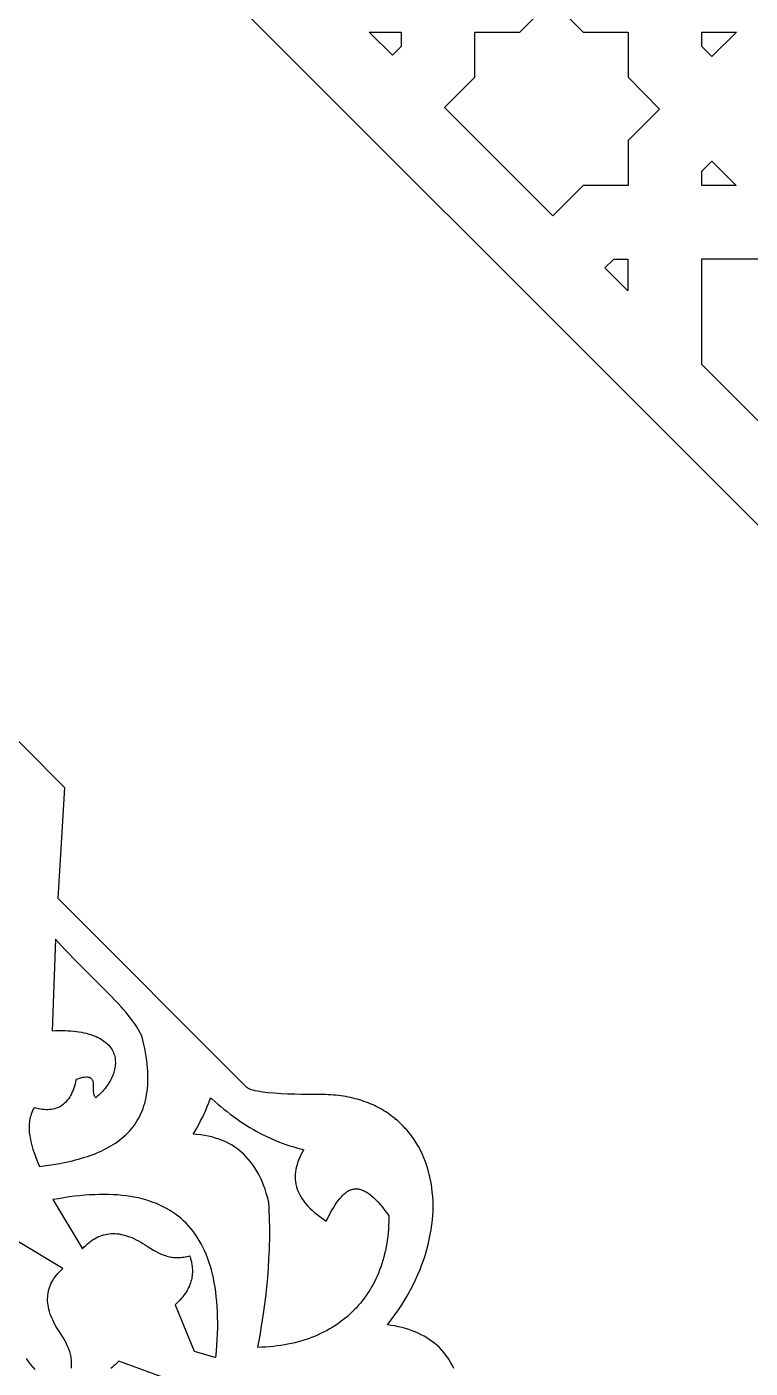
# Model space of a CAD drawing. Extents: x -535 to 1345, y -535 to 535.
# Drawn here: x -157.1 to -84.3, y -229.8 to -94.8 of the extents above; entities that cross this region are included whole.
import ezdxf

# ---------------------------------------------------------------- set-up
doc = ezdxf.new("R2010")
doc.units = 0
doc.layers.add('LAYER_1', color=18, linetype='CONTINUOUS')
doc.layers.add('LAYER_10', color=174, linetype='CONTINUOUS')

msp = doc.modelspace()

# ---------------------------------------------------------------- linework, layer by layer
at = {"layer": 'LAYER_1'}
for points in [[(-101.11, -95.36), (-96.6, -95.36), (-96.6, -99.88), (-93.42, -103.09), (-96.6, -106.27), (-96.6, -110.78), (-101.13, -110.8), (-104.16, -113.84), (-115.06, -102.94), (-112, -99.88), (-112, -95.36), (-107.49, -95.36), (-104.3, -92.17)], [(-119.42, -96.8), (-120.31, -97.69), (-122.64, -95.36), (-119.42, -95.36)], [(-88.16, -97.82), (-89.19, -96.8), (-89.19, -95.36), (-85.7, -95.36)], [(-85.71, -110.78), (-89.18, -110.78), (-89.18, -109.35), (-88.16, -108.33)], [(-96.61, -121.39), (-98.92, -119.08), (-98.04, -118.2), (-96.61, -118.2)], [(-57.91, -138.61), (-29.08, -138.61), (-21.38, -146.32), (-28.81, -153.75), (-64.25, -153.75), (-89.19, -128.81), (-89.19, -118.18), (-78.32, -118.18)], [(-145.51, -196.33), (-145.67, -196.03), (-145.85, -195.73), (-146.03, -195.44), (-146.23, -195.14), (-146.43, -194.85), (-146.65, -194.56), (-146.87, -194.27), (-147.1, -193.99), (-147.34, -193.7), (-147.59, -193.42), (-147.85, -193.13), (-148.11, -192.85), (-148.66, -192.28), (-149.22, -191.7), (-151.66, -189.29), (-152.29, -188.65), (-152.93, -187.99), (-153.25, -187.65), (-153.57, -187.31), (-153.88, -186.95), (-154.2, -186.6), (-154.53, -195.83), (-154.19, -195.81), (-153.86, -195.81), (-153.54, -195.81), (-153.24, -195.81), (-152.94, -195.82), (-152.65, -195.84), (-152.37, -195.86), (-152.1, -195.89), (-151.84, -195.93), (-151.59, -195.97), (-151.35, -196.02), (-151.12, -196.07), (-150.9, -196.13), (-150.69, -196.19), (-150.49, -196.26), (-150.29, -196.33), (-150.11, -196.41), (-149.93, -196.49), (-149.77, -196.57), (-149.61, -196.66), (-149.46, -196.76), (-149.32, -196.86), (-149.19, -196.96), (-149.06, -197.06), (-148.95, -197.17), (-148.84, -197.29), (-148.74, -197.4), (-148.65, -197.52), (-148.57, -197.64), (-148.49, -197.76), (-148.43, -197.89), (-148.37, -198.02), (-148.32, -198.15), (-148.27, -198.28), (-148.24, -198.42), (-148.21, -198.56), (-148.19, -198.7), (-148.18, -198.84), (-148.17, -198.98), (-148.17, -199.12), (-148.18, -199.27), (-148.19, -199.41), (-148.22, -199.56), (-148.25, -199.71), (-148.28, -199.86), (-148.32, -200), (-148.37, -200.15), (-148.43, -200.3), (-148.49, -200.45), (-148.56, -200.6), (-148.63, -200.74), (-148.71, -200.89), (-148.8, -201.04), (-148.89, -201.19), (-148.99, -201.33), (-149.1, -201.47), (-149.21, -201.62), (-149.33, -201.76), (-149.45, -201.9), (-149.58, -202.04), (-149.71, -202.17), (-149.85, -202.31), (-149.99, -202.44), (-150.14, -202.57), (-150.2, -202.51), (-150.25, -202.44), (-150.28, -202.36), (-150.31, -202.28), (-150.33, -202.19), (-150.34, -202.1), (-150.36, -201.9), (-150.36, -201.48), (-150.36, -201.27), (-150.37, -201.17), (-150.38, -201.08), (-150.4, -200.99), (-150.42, -200.9), (-150.45, -200.82), (-150.5, -200.75), (-150.55, -200.68), (-150.61, -200.63), (-150.69, -200.58), (-150.78, -200.54), (-150.88, -200.52), (-151.01, -200.5), (-151.14, -200.5), (-151.3, -200.52), (-151.47, -200.54), (-151.67, -200.59), (-151.89, -200.65), (-152.13, -200.72), (-152.18, -200.96), (-152.23, -201.18), (-152.29, -201.39), (-152.36, -201.6), (-152.43, -201.8), (-152.51, -201.98), (-152.59, -202.16), (-152.68, -202.33), (-152.77, -202.49), (-152.87, -202.64), (-152.98, -202.78), (-153.08, -202.91), (-153.2, -203.03), (-153.32, -203.14), (-153.44, -203.25), (-153.57, -203.34), (-153.7, -203.43), (-153.84, -203.5), (-153.99, -203.57), (-154.14, -203.62), (-154.29, -203.67), (-154.45, -203.71), (-154.62, -203.74), (-154.79, -203.76), (-154.97, -203.77), (-155.15, -203.77), (-155.33, -203.76), (-155.53, -203.74), (-155.72, -203.72), (-155.92, -203.68), (-156.13, -203.63), (-156.34, -203.58), (-156.43, -203.73), (-156.5, -203.89), (-156.57, -204.05), (-156.63, -204.21), (-156.68, -204.37), (-156.73, -204.53), (-156.77, -204.69), (-156.8, -204.85), (-156.82, -205.02), (-156.84, -205.18), (-156.85, -205.35), (-156.85, -205.52), (-156.85, -205.7), (-156.84, -205.87), (-156.83, -206.05), (-156.81, -206.23), (-156.78, -206.41), (-156.75, -206.59), (-156.71, -206.78), (-156.67, -206.97), (-156.57, -207.36), (-156.46, -207.76), (-156.32, -208.17), (-156.17, -208.59), (-156, -209.03), (-155.81, -209.48), (-155.12, -209.39), (-154.44, -209.29), (-153.77, -209.17), (-153.45, -209.11), (-153.12, -209.04), (-152.81, -208.97), (-152.49, -208.9), (-152.18, -208.82), (-151.88, -208.74), (-151.58, -208.65), (-151.28, -208.56), (-150.99, -208.47), (-150.7, -208.37), (-150.42, -208.27), (-150.15, -208.16), (-149.88, -208.05), (-149.61, -207.93), (-149.36, -207.81), (-149.1, -207.68), (-148.86, -207.55), (-148.62, -207.41), (-148.38, -207.27), (-148.16, -207.12), (-147.94, -206.97), (-147.72, -206.81), (-147.51, -206.64), (-147.31, -206.47), (-147.12, -206.29), (-146.93, -206.11), (-146.75, -205.92), (-146.58, -205.72), (-146.42, -205.52), (-146.26, -205.31), (-146.11, -205.1), (-145.97, -204.87), (-145.84, -204.64), (-145.71, -204.41), (-145.6, -204.16), (-145.49, -203.91), (-145.39, -203.65), (-145.3, -203.39), (-145.22, -203.11), (-145.15, -202.83), (-145.08, -202.54), (-145.03, -202.25), (-144.98, -201.94), (-144.95, -201.63), (-144.92, -201.31), (-144.9, -200.98), (-144.9, -200.64), (-144.9, -200.29), (-144.91, -199.94), (-144.94, -199.57), (-144.97, -199.2), (-145.02, -198.82), (-145.07, -198.43), (-145.14, -198.03), (-145.21, -197.62), (-145.3, -197.2), (-145.4, -196.77)], [(-126.06, -213.34), (-125.88, -213.08), (-125.7, -212.83), (-125.61, -212.72), (-125.52, -212.62), (-125.44, -212.52), (-125.35, -212.43), (-125.26, -212.35), (-125.18, -212.27), (-125.09, -212.19), (-125.01, -212.13), (-124.92, -212.06), (-124.84, -212.01), (-124.76, -211.96), (-124.68, -211.91), (-124.6, -211.88), (-124.52, -211.84), (-124.44, -211.81), (-124.37, -211.79), (-124.29, -211.77), (-124.22, -211.75), (-124.14, -211.74), (-124.06, -211.73), (-123.99, -211.73), (-123.91, -211.73), (-123.83, -211.73), (-123.75, -211.74), (-123.67, -211.76), (-123.59, -211.77), (-123.51, -211.8), (-123.42, -211.82), (-123.33, -211.86), (-123.24, -211.89), (-123.15, -211.94), (-123.05, -211.99), (-122.95, -212.04), (-122.85, -212.1), (-122.75, -212.17), (-122.65, -212.24), (-122.44, -212.4), (-122.22, -212.59), (-122, -212.8), (-121.77, -213.04), (-121.53, -213.3), (-121.29, -213.59), (-121.05, -213.9), (-120.8, -214.24), (-120.67, -214.44), (-120.67, -214.63), (-120.67, -215.02), (-120.69, -215.4), (-120.71, -215.78), (-120.74, -216.15), (-120.78, -216.52), (-120.83, -216.88), (-120.88, -217.23), (-120.94, -217.58), (-121.01, -217.93), (-121.09, -218.27), (-121.18, -218.61), (-121.27, -218.94), (-121.37, -219.26), (-121.48, -219.58), (-121.59, -219.89), (-121.71, -220.2), (-121.84, -220.5), (-121.98, -220.8), (-122.12, -221.09), (-122.27, -221.38), (-122.43, -221.66), (-122.59, -221.93), (-122.76, -222.2), (-122.94, -222.46), (-123.13, -222.72), (-123.32, -222.97), (-123.51, -223.22), (-123.72, -223.45), (-123.93, -223.69), (-124.14, -223.91), (-124.37, -224.14), (-124.6, -224.35), (-124.83, -224.56), (-125.08, -224.76), (-125.32, -224.96), (-125.58, -225.15), (-125.84, -225.33), (-126.11, -225.51), (-126.38, -225.68), (-126.66, -225.85), (-126.94, -226), (-127.23, -226.15), (-127.53, -226.3), (-127.83, -226.44), (-128.14, -226.57), (-128.45, -226.69), (-128.77, -226.81), (-129.1, -226.92), (-129.43, -227.02), (-129.77, -227.12), (-130.11, -227.21), (-130.46, -227.29), (-130.81, -227.36), (-131.17, -227.43), (-131.53, -227.49), (-131.9, -227.54), (-132.28, -227.58), (-132.66, -227.62), (-133.04, -227.65), (-133.43, -227.67), (-133.83, -227.68), (-133.84, -227.68), (-133.8, -227.48), (-133.62, -226.5), (-133.46, -225.52), (-133.31, -224.54), (-133.17, -223.57), (-133.05, -222.6), (-132.94, -221.63), (-132.85, -220.67), (-132.78, -219.71), (-132.72, -218.75), (-132.68, -217.8), (-132.66, -217.33), (-132.65, -216.86), (-132.65, -216.38), (-132.65, -215.91), (-132.65, -215.45), (-132.66, -214.98), (-132.67, -214.51), (-132.69, -214.05), (-132.71, -213.58), (-132.74, -213.06), (-132.87, -212.58), (-132.99, -212.16), (-133.12, -211.76), (-133.26, -211.37), (-133.41, -211), (-133.58, -210.63), (-133.75, -210.28), (-133.94, -209.95), (-134.14, -209.62), (-134.35, -209.32), (-134.57, -209.02), (-134.8, -208.74), (-135.05, -208.47), (-135.3, -208.22), (-135.57, -207.98), (-135.85, -207.75), (-136.14, -207.54), (-136.44, -207.35), (-136.75, -207.17), (-137.07, -207.01), (-137.4, -206.86), (-137.75, -206.73), (-138.1, -206.62), (-138.46, -206.51), (-138.83, -206.43), (-139.2, -206.36), (-139.59, -206.3), (-139.99, -206.26), (-140.36, -206.24), (-140.19, -205.95), (-139.98, -205.61), (-139.79, -205.26), (-139.6, -204.9), (-139.42, -204.54), (-139.25, -204.18), (-139.08, -203.81), (-138.93, -203.45), (-138.78, -203.07), (-138.64, -202.69), (-138.6, -202.56), (-138.48, -202.66), (-138.18, -202.93), (-137.87, -203.2), (-137.57, -203.46), (-137.25, -203.71), (-136.94, -203.96), (-136.62, -204.21), (-136.3, -204.45), (-135.97, -204.68), (-135.65, -204.91), (-135.31, -205.13), (-134.98, -205.35), (-134.64, -205.56), (-134.29, -205.76), (-133.95, -205.96), (-133.59, -206.15), (-133.24, -206.33), (-132.88, -206.51), (-132.51, -206.68), (-132.14, -206.84), (-131.77, -206.99), (-131.39, -207.13), (-131.01, -207.27), (-130.62, -207.4), (-130.22, -207.52), (-129.83, -207.63), (-129.42, -207.74), (-129.2, -207.79), (-129.24, -207.85), (-129.37, -208.08), (-129.5, -208.31), (-129.62, -208.55), (-129.72, -208.79), (-129.81, -209.03), (-129.89, -209.27), (-129.96, -209.51), (-130.01, -209.76), (-130.05, -210.01), (-130.08, -210.26), (-130.08, -210.51), (-130.08, -210.76), (-130.05, -211.01), (-130.01, -211.27), (-129.95, -211.52), (-129.87, -211.77), (-129.77, -212.01), (-129.66, -212.26), (-129.53, -212.5), (-129.38, -212.74), (-129.22, -212.97), (-129.04, -213.2), (-128.84, -213.43), (-128.62, -213.66), (-128.38, -213.88), (-128.13, -214.1), (-127.86, -214.32), (-126.96, -214.99), (-126.42, -213.95), (-126.24, -213.63)], [(-154.45, -212.81), (-151.47, -217.75), (-151.31, -217.58), (-151.14, -217.42), (-150.98, -217.27), (-150.81, -217.13), (-150.64, -216.99), (-150.46, -216.87), (-150.28, -216.76), (-150.11, -216.66), (-149.93, -216.57), (-149.74, -216.5), (-149.56, -216.43), (-149.37, -216.37), (-149.18, -216.32), (-148.99, -216.28), (-148.79, -216.26), (-148.6, -216.24), (-148.4, -216.23), (-148.2, -216.24), (-148, -216.25), (-147.79, -216.27), (-147.59, -216.31), (-147.38, -216.36), (-147.17, -216.41), (-146.95, -216.48), (-146.74, -216.55), (-146.52, -216.64), (-146.3, -216.74), (-146.08, -216.85), (-145.85, -216.96), (-145.62, -217.09), (-145.4, -217.23), (-145.16, -217.38), (-144.89, -217.57), (-144.62, -217.74), (-144.35, -217.9), (-144.08, -218.05), (-143.82, -218.18), (-143.55, -218.3), (-143.27, -218.41), (-143.14, -218.45), (-143, -218.49), (-142.86, -218.53), (-142.73, -218.56), (-142.59, -218.59), (-142.45, -218.61), (-142.31, -218.63), (-142.17, -218.64), (-142.02, -218.65), (-141.88, -218.65), (-141.73, -218.65), (-141.59, -218.64), (-141.44, -218.62), (-141.29, -218.6), (-141.14, -218.58), (-140.99, -218.54), (-140.83, -218.5), (-140.68, -218.46), (-140.6, -218.78), (-140.53, -219.09), (-140.47, -219.4), (-140.46, -219.55), (-140.44, -219.71), (-140.43, -219.86), (-140.43, -220.01), (-140.43, -220.16), (-140.44, -220.31), (-140.45, -220.46), (-140.47, -220.61), (-140.49, -220.75), (-140.53, -220.9), (-140.57, -221.05), (-140.61, -221.2), (-140.67, -221.35), (-140.73, -221.5), (-140.8, -221.65), (-140.88, -221.81), (-140.96, -221.96), (-141.06, -222.11), (-141.16, -222.27), (-141.28, -222.43), (-141.4, -222.58), (-141.53, -222.74), (-141.67, -222.9), (-141.82, -223.07), (-141.99, -223.23), (-142.16, -223.4), (-140.26, -228.05), (-138.05, -228.69), (-138, -228.07), (-137.95, -227.47), (-137.92, -226.88), (-137.9, -226.3), (-137.88, -225.73), (-137.88, -225.17), (-137.89, -224.63), (-137.9, -224.1), (-137.93, -223.58), (-137.97, -223.08), (-138.02, -222.58), (-138.07, -222.1), (-138.14, -221.63), (-138.22, -221.17), (-138.31, -220.73), (-138.41, -220.29), (-138.51, -219.87), (-138.63, -219.46), (-138.76, -219.06), (-138.9, -218.68), (-139.04, -218.3), (-139.2, -217.94), (-139.37, -217.59), (-139.54, -217.25), (-139.73, -216.92), (-139.93, -216.6), (-140.13, -216.3), (-140.35, -216), (-140.57, -215.72), (-140.81, -215.45), (-141.05, -215.19), (-141.31, -214.95), (-141.57, -214.71), (-141.85, -214.48), (-142.13, -214.27), (-142.42, -214.07), (-142.73, -213.88), (-143.04, -213.7), (-143.36, -213.53), (-143.69, -213.37), (-144.03, -213.22), (-144.38, -213.09), (-144.74, -212.96), (-145.11, -212.85), (-145.49, -212.74), (-145.88, -212.65), (-146.27, -212.57), (-146.68, -212.5), (-147.1, -212.44), (-147.52, -212.39), (-147.96, -212.35), (-148.4, -212.33), (-148.85, -212.31), (-149.32, -212.3), (-149.79, -212.31), (-150.27, -212.32), (-150.76, -212.35), (-151.26, -212.38), (-151.77, -212.43), (-152.29, -212.48), (-152.81, -212.55), (-153.35, -212.63), (-153.89, -212.72)]]:
    msp.add_lwpolyline(points, close=True, dxfattribs=at)
for points in [[(-152.6, -229.78), (-152.58, -229.63), (-152.58, -229.49), (-152.57, -229.34), (-152.57, -229.2), (-152.58, -229.06), (-152.59, -228.91), (-152.61, -228.77), (-152.63, -228.63), (-152.66, -228.5), (-152.69, -228.36), (-152.73, -228.22), (-152.77, -228.08), (-152.81, -227.95), (-152.92, -227.68), (-153.04, -227.41), (-153.17, -227.14), (-153.32, -226.87), (-153.48, -226.6), (-153.66, -226.33), (-153.84, -226.06), (-153.99, -225.83), (-154.13, -225.6), (-154.26, -225.37), (-154.38, -225.15), (-154.48, -224.92), (-154.58, -224.7), (-154.67, -224.49), (-154.75, -224.27), (-154.81, -224.06), (-154.87, -223.85), (-154.91, -223.64), (-154.95, -223.43), (-154.97, -223.22), (-154.99, -223.02), (-154.99, -222.82), (-154.98, -222.62), (-154.97, -222.43), (-154.94, -222.23), (-154.9, -222.04), (-154.85, -221.85), (-154.8, -221.66), (-154.73, -221.48), (-154.65, -221.3), (-154.56, -221.12), (-154.46, -220.94), (-154.35, -220.76), (-154.23, -220.59), (-154.1, -220.41), (-153.96, -220.24), (-153.8, -220.08), (-153.64, -219.91), (-153.47, -219.75), (-158.41, -216.77)], [(-157.15, -228.8), (-156.95, -229.09), (-156.74, -229.38), (-156.51, -229.65), (-156.28, -229.91)], [(-143.06, -230.82), (-147.82, -229.06), (-147.99, -229.24), (-148.15, -229.4), (-148.32, -229.55), (-148.48, -229.69), (-148.64, -229.82)]]:
    msp.add_lwpolyline(points, dxfattribs=at)
at = {"layer": 'LAYER_10'}
msp.add_lwpolyline([(-162.5, 68.65), (-162.5, -65.97), (-67.31, -161.16), (67.31, -161.16), (162.5, -65.97), (162.5, 68.65), (67.31, 163.84), (-67.31, 163.84)], close=True, dxfattribs=at)
msp.add_lwpolyline([(-114.11, -229.82), (-114.26, -229.52), (-114.41, -229.23), (-114.58, -228.95), (-114.76, -228.68), (-114.95, -228.43), (-115.14, -228.18), (-115.35, -227.94), (-115.57, -227.71), (-115.8, -227.5), (-116.04, -227.29), (-116.29, -227.09), (-116.56, -226.91), (-116.83, -226.73), (-117.11, -226.56), (-117.4, -226.41), (-117.7, -226.26), (-118, -226.13), (-118.32, -226), (-118.65, -225.89), (-118.99, -225.78), (-119.33, -225.69), (-119.69, -225.6), (-120.05, -225.53), (-120.42, -225.47), (-120.8, -225.41), (-120.42, -224.92), (-120.05, -224.42), (-119.7, -223.92), (-119.37, -223.41), (-119.06, -222.91), (-118.76, -222.4), (-118.48, -221.89), (-118.22, -221.38), (-117.97, -220.87), (-117.74, -220.36), (-117.52, -219.86), (-117.33, -219.35), (-117.15, -218.84), (-116.98, -218.33), (-116.83, -217.83), (-116.7, -217.33), (-116.59, -216.83), (-116.49, -216.33), (-116.4, -215.84), (-116.33, -215.35), (-116.28, -214.86), (-116.24, -214.37), (-116.22, -213.9), (-116.21, -213.42), (-116.22, -212.95), (-116.25, -212.49), (-116.29, -212.03), (-116.34, -211.58), (-116.41, -211.13), (-116.49, -210.69), (-116.59, -210.26), (-116.71, -209.84), (-116.83, -209.42), (-116.98, -209.01), (-117.13, -208.61), (-117.31, -208.22), (-117.49, -207.84), (-117.69, -207.47), (-117.91, -207.11), (-118.13, -206.76), (-118.37, -206.41), (-118.5, -206.25), (-118.63, -206.08), (-118.76, -205.92), (-118.9, -205.76), (-119.04, -205.61), (-119.18, -205.46), (-119.33, -205.31), (-119.48, -205.16), (-119.63, -205.02), (-119.79, -204.87), (-119.95, -204.74), (-120.11, -204.6), (-120.28, -204.47), (-120.45, -204.34), (-120.62, -204.22), (-120.8, -204.1), (-120.98, -203.98), (-121.16, -203.87), (-121.35, -203.76), (-121.54, -203.65), (-121.73, -203.55), (-121.93, -203.45), (-122.12, -203.35), (-122.33, -203.26), (-122.53, -203.17), (-122.74, -203.08), (-122.95, -203), (-123.17, -202.93), (-123.39, -202.85), (-123.61, -202.78), (-123.83, -202.72), (-124.06, -202.66), (-124.29, -202.6), (-124.52, -202.54), (-124.76, -202.5), (-125, -202.45), (-125.24, -202.41), (-125.49, -202.37), (-125.74, -202.34), (-125.99, -202.31), (-126.24, -202.29), (-126.5, -202.27), (-126.76, -202.26), (-127.03, -202.25), (-127.29, -202.24), (-127.56, -202.24), (-128.15, -202.24), (-128.78, -202.24), (-129.45, -202.23), (-130.13, -202.22), (-130.82, -202.19), (-131.51, -202.16), (-132.17, -202.12), (-132.79, -202.06), (-133.09, -202.03), (-133.37, -201.99), (-133.63, -201.95), (-133.88, -201.91), (-134.11, -201.86), (-134.31, -201.81), (-134.5, -201.76), (-134.66, -201.7), (-134.79, -201.64), (-134.84, -201.6), (-134.89, -201.57), (-134.93, -201.53), (-134.94, -201.53), (-153.94, -182.53), (-153.26, -171.37), (-161.38, -163.25)], dxfattribs=at)

doc.saveas('drawing.dxf')
